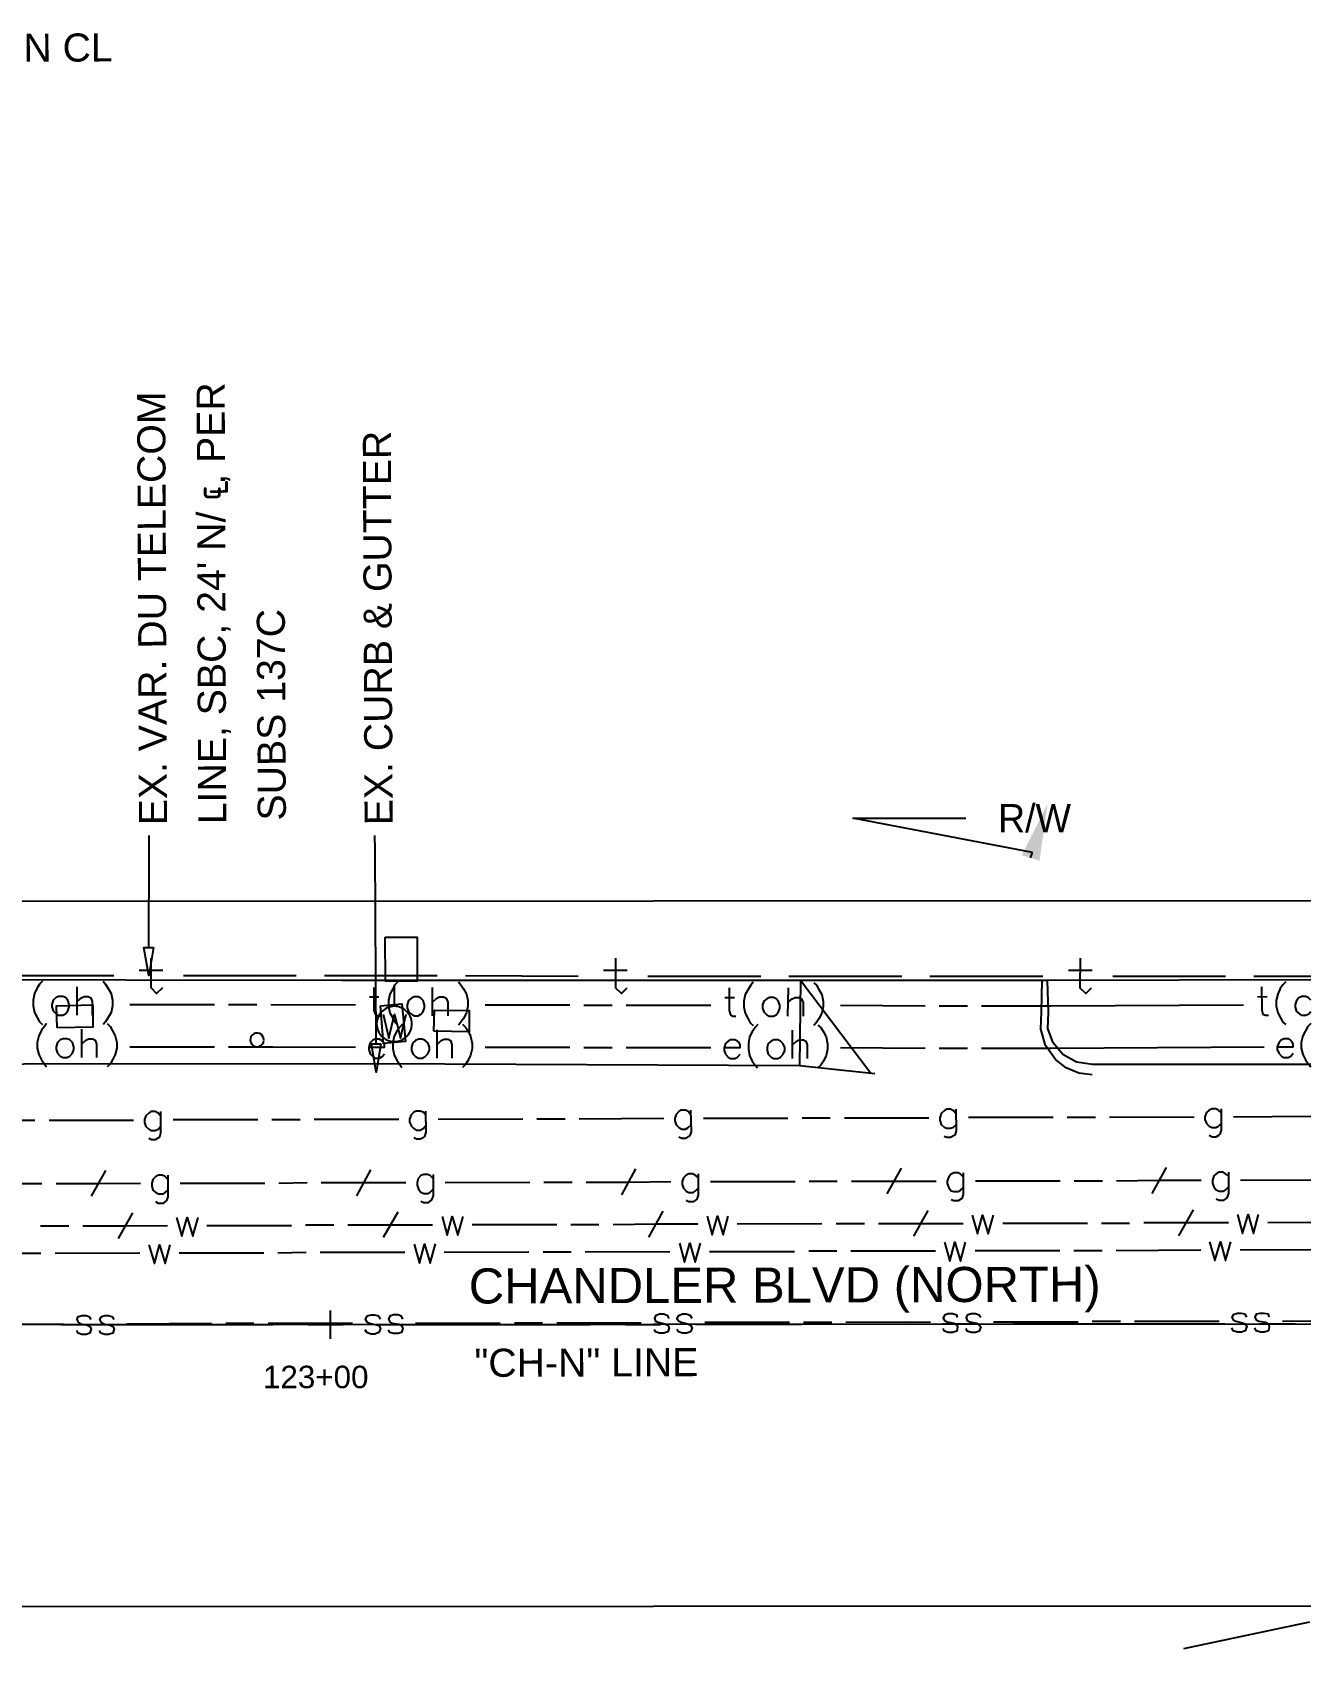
# Model space of a CAD drawing. Header units: feet. Extents: x 0 to 650, y -1 to 437.
# Drawn here: x 440.8 to 531.5, y 291.7 to 406.2 of the extents above; entities that cross this region are included whole.
import ezdxf
from ezdxf import colors
from ezdxf.entities.mleader import LeaderData, LeaderLine
from ezdxf.math import Vec2, Vec3

# ---------------------------------------------------------------- set-up
doc = ezdxf.new("R2010")
doc.units = ezdxf.units.FT
for name, color, linetype in [('AGUA', 5, 'CONTINUOUS'), ('AGUA_ABANDONADO', 8, 'CONTINUOUS'), ('ALCANTARILLADO', 3, 'CONTINUOUS'), ('ANOTACION', 8, 'CONTINUOUS'), ('DIGITALIZADO', 7, 'CONTINUOUS'), ('EJE_VIA', 7, 'CONTINUOUS'), ('ELECTRICO_AEREO', 1, 'CONTINUOUS'), ('ESTRUCTURAS', 7, 'CONTINUOUS'), ('GAS', 2, 'CONTINUOUS'), ('GAS_ABANDONADO', 8, 'CONTINUOUS'), ('METRO_RW', 140, 'CONTINUOUS'), ('TELECOM', 30, 'CONTINUOUS'), ('TELECOM_AEREO', 30, 'CONTINUOUS'), ('TOPO', 8, 'CONTINUOUS')]:
    doc.layers.add(name, color=color, linetype=linetype)
doc.styles.add('CAD_TEXT', font='Arial')

msp = doc.modelspace()

# ---------------------------------------------------------------- linework, layer by layer
at = {"layer": 'AGUA'}
for p, q in [((466.5, 337.17), (466.5, 338.73)), ((439.43, 319.7), (441.43, 319.7)), ((442.43, 319.7), (448.43, 319.73)), ((451.23, 319.73), (457.23, 319.73)), ((458.23, 319.73), (460.23, 319.77)), ((461.23, 319.77), (467.23, 319.77)), ((470.03, 319.77), (476.03, 319.8)), ((477.03, 319.8), (479.03, 319.8)), ((480.03, 319.8), (486.03, 319.83)), ((488.83, 319.83), (494.87, 319.83)), ((495.87, 319.87), (497.87, 319.87)), ((498.87, 319.87), (504.87, 319.87)), ((507.67, 319.9), (513.67, 319.9)), ((514.67, 319.9), (516.67, 319.9)), ((517.67, 319.9), (523.67, 319.93)), ((526.47, 319.93), (531.47, 319.97))]:
    msp.add_line(p, q, dxfattribs=at)
for points in [[(467.73, 335.95), (467.73, 336.08), (467.71, 336.21), (467.68, 336.33), (467.63, 336.44), (467.58, 336.55), (467.52, 336.65), (467.36, 336.84), (467.18, 336.99), (467.08, 337.05), (466.97, 337.1), (466.85, 337.14), (466.73, 337.18), (466.61, 337.19), (466.48, 337.2), (466.35, 337.19), (466.23, 337.17), (466.11, 337.14), (465.99, 337.1), (465.88, 337.05), (465.78, 336.98), (465.6, 336.83), (465.44, 336.65), (465.38, 336.54), (465.33, 336.43), (465.29, 336.32), (465.26, 336.2), (465.24, 336.07), (465.23, 335.95), (465.24, 335.82), (465.26, 335.69), (465.29, 335.57), (465.33, 335.46), (465.39, 335.35), (465.45, 335.25), (465.6, 335.06), (465.79, 334.91), (465.89, 334.85), (466, 334.8), (466.12, 334.76), (466.23, 334.72), (466.36, 334.71), (466.49, 334.7), (466.61, 334.71), (466.74, 334.73), (466.86, 334.76), (466.97, 334.8), (467.08, 334.85), (467.19, 334.92), (467.37, 335.07), (467.52, 335.25), (467.58, 335.36), (467.64, 335.47), (467.68, 335.58), (467.71, 335.7), (467.73, 335.83), (467.73, 335.95)], [(465.7, 336.63), (466.1, 334.93), (466.5, 336.63), (466.93, 334.93), (467.33, 336.63)], [(449.07, 320.3), (449.47, 318.97), (449.83, 320.3), (450.23, 318.97), (450.6, 320.3)], [(467.9, 320.33), (468.27, 319), (468.63, 320.33), (469.03, 319), (469.4, 320.37)], [(486.7, 320.4), (487.07, 319.07), (487.43, 320.4), (487.83, 319.07), (488.2, 320.4)], [(505.5, 320.47), (505.87, 319.13), (506.23, 320.47), (506.63, 319.13), (507, 320.47)], [(524.3, 320.5), (524.67, 319.17), (525.07, 320.5), (525.43, 319.17), (525.8, 320.5)]]:
    msp.add_lwpolyline(points, dxfattribs=at)
at = {"layer": 'AGUA_ABANDONADO'}
for p, q in [((447.93, 322.57), (446.9, 320.73)), ((466.73, 322.6), (465.7, 320.8)), ((485.53, 322.67), (484.5, 320.83)), ((504.33, 322.73), (503.3, 320.9)), ((523.13, 322.77), (522.1, 320.93)), ((441.4, 321.63), (443.4, 321.63)), ((444.4, 321.63), (447.4, 321.63)), ((447.4, 321.63), (450.4, 321.67)), ((453.2, 321.67), (459.2, 321.67)), ((460.2, 321.7), (462.2, 321.7)), ((463.2, 321.7), (466.2, 321.7)), ((466.2, 321.7), (469.2, 321.7)), ((472, 321.73), (478, 321.73)), ((479, 321.73), (481, 321.73)), ((482, 321.73), (485, 321.77)), ((485, 321.77), (488, 321.77)), ((490.8, 321.77), (496.8, 321.8)), ((497.83, 321.8), (499.83, 321.8)), ((500.83, 321.8), (503.83, 321.8)), ((503.83, 321.8), (506.83, 321.8)), ((509.63, 321.83), (515.63, 321.83)), ((516.63, 321.83), (518.63, 321.83)), ((519.63, 321.87), (522.63, 321.87)), ((522.63, 321.87), (525.63, 321.87)), ((528.43, 321.87), (531.47, 321.9))]:
    msp.add_line(p, q, dxfattribs=at)
for points in [[(451.03, 322.23), (451.43, 320.9), (451.8, 322.23), (452.2, 320.9), (452.57, 322.23)], [(469.87, 322.3), (470.23, 320.97), (470.6, 322.3), (471, 320.97), (471.37, 322.3)], [(488.67, 322.33), (489.03, 321), (489.4, 322.33), (489.8, 321), (490.17, 322.33)], [(507.47, 322.4), (507.83, 321.07), (508.2, 322.4), (508.6, 321.07), (508.97, 322.4)], [(526.27, 322.43), (526.63, 321.1), (527.03, 322.43), (527.4, 321.1), (527.77, 322.43)]]:
    msp.add_lwpolyline(points, dxfattribs=at)
at = {"layer": 'ALCANTARILLADO'}
for p, q in [((437.03, 314.67), (443.03, 314.7)), ((447.53, 314.7), (453.53, 314.73)), ((454.53, 314.73), (456.53, 314.73)), ((457.53, 314.73), (463.53, 314.73)), ((468, 314.73), (474, 314.77)), ((475, 314.77), (477, 314.77)), ((478, 314.77), (484, 314.77)), ((488.5, 314.8), (494.5, 314.8)), ((495.5, 314.8), (497.5, 314.8)), ((498.5, 314.8), (504.5, 314.83)), ((508.97, 314.83), (514.97, 314.83)), ((515.97, 314.87), (517.97, 314.87)), ((518.97, 314.87), (524.97, 314.87)), ((529.47, 314.87), (531.47, 314.9))]:
    msp.add_line(p, q, dxfattribs=at)
for points in [[(445, 315), (444.9, 315.17), (444.63, 315.27), (444.33, 315.27), (444.03, 315.17), (443.97, 315), (444.07, 314.8), (444.23, 314.7), (444.73, 314.6), (444.9, 314.5), (445, 314.33), (444.9, 314.03), (444.63, 313.93), (444.33, 313.93), (444.07, 314.03), (443.97, 314.23)], [(446.63, 315), (446.53, 315.17), (446.23, 315.27), (445.97, 315.27), (445.67, 315.17), (445.57, 315), (445.67, 314.8), (445.87, 314.7), (446.33, 314.6), (446.53, 314.5), (446.63, 314.33), (446.53, 314.03), (446.23, 313.93), (445.97, 313.93), (445.67, 314.03), (445.57, 314.23)], [(465.5, 315.03), (465.4, 315.23), (465.1, 315.3), (464.83, 315.3), (464.53, 315.23), (464.43, 315.03), (464.53, 314.83), (464.73, 314.73), (465.2, 314.63), (465.4, 314.57), (465.5, 314.37), (465.4, 314.07), (465.1, 313.97), (464.83, 313.97), (464.53, 314.07), (464.43, 314.27)], [(467.1, 315.03), (467, 315.23), (466.73, 315.33), (466.43, 315.33), (466.17, 315.23), (466.07, 315.03), (466.17, 314.83), (466.33, 314.73), (466.83, 314.67), (467, 314.57), (467.1, 314.37), (467, 314.07), (466.73, 314), (466.43, 314), (466.17, 314.07), (466.07, 314.27)], [(485.97, 315.07), (485.87, 315.27), (485.6, 315.37), (485.3, 315.37), (485, 315.27), (484.93, 315.07), (485, 314.87), (485.2, 314.8), (485.67, 314.7), (485.87, 314.6), (485.97, 314.4), (485.87, 314.13), (485.6, 314.03), (485.3, 314.03), (485, 314.13), (484.93, 314.3)], [(487.6, 315.07), (487.5, 315.27), (487.2, 315.37), (486.93, 315.37), (486.63, 315.27), (486.53, 315.07), (486.63, 314.9), (486.83, 314.8), (487.3, 314.7), (487.5, 314.6), (487.6, 314.4), (487.5, 314.13), (487.2, 314.03), (486.93, 314.03), (486.63, 314.13), (486.53, 314.3)], [(506.43, 315.13), (506.37, 315.3), (506.07, 315.4), (505.77, 315.4), (505.5, 315.3), (505.4, 315.1), (505.5, 314.93), (505.7, 314.83), (506.17, 314.73), (506.37, 314.63), (506.43, 314.47), (506.37, 314.17), (506.07, 314.07), (505.77, 314.07), (505.5, 314.17), (505.4, 314.37)], [(508.07, 315.13), (507.97, 315.3), (507.7, 315.4), (507.4, 315.4), (507.1, 315.3), (507.03, 315.13), (507.1, 314.93), (507.3, 314.83), (507.77, 314.73), (507.97, 314.63), (508.07, 314.47), (507.97, 314.17), (507.7, 314.07), (507.4, 314.07), (507.1, 314.17), (507.03, 314.37)], [(526.93, 315.17), (526.83, 315.37), (526.53, 315.43), (526.27, 315.43), (525.97, 315.33), (525.87, 315.17), (525.97, 314.97), (526.17, 314.87), (526.63, 314.77), (526.83, 314.7), (526.93, 314.5), (526.83, 314.2), (526.57, 314.1), (526.27, 314.1), (525.97, 314.2), (525.87, 314.4)], [(528.53, 315.17), (528.47, 315.37), (528.17, 315.43), (527.87, 315.43), (527.6, 315.37), (527.5, 315.17), (527.6, 314.97), (527.8, 314.87), (528.27, 314.8), (528.47, 314.7), (528.53, 314.5), (528.47, 314.2), (528.17, 314.1), (527.9, 314.1), (527.6, 314.2), (527.5, 314.4)]]:
    msp.add_lwpolyline(points, dxfattribs=at)
at = {"layer": 'DIGITALIZADO'}
for points in [[(449.07, 341.37), (449.1, 348.3), (449.1, 349.3)], [(465.2, 334.53), (465.13, 348.3), (465.1, 349.3)], [(449.4, 341.37), (449.07, 339.37), (448.73, 341.37), (449.4, 341.37)], [(465.53, 334.53), (465.2, 332.53), (464.87, 334.53), (465.53, 334.53)]]:
    msp.add_lwpolyline(points, dxfattribs=at)
at = {"layer": 'EJE_VIA'}
for p, q in [((455.63, 334.33), (457.87, 334.33)), ((461.93, 315.63), (461.93, 313.63)), ((531.47, 314.67), (332.8, 314.57)), ((457.87, 314.63), (442.83, 314.63)), ((462.87, 314.63), (460.37, 314.63)), ((480.37, 314.63), (465.37, 314.63)), ((485.37, 314.63), (482.87, 314.63)), ((502.87, 314.67), (487.87, 314.63)), ((507.87, 314.67), (505.37, 314.67)), ((525.37, 314.67), (510.37, 314.67)), ((530.37, 314.67), (527.87, 314.67))]:
    msp.add_line(p, q, dxfattribs=at)
for points in [[(500.27, 332.43), (495.3, 339.03), (495.23, 332.97)], [(457.23, 334.82), (457.21, 334.96), (457.15, 335.09), (457.06, 335.19), (456.94, 335.26), (456.8, 335.3), (456.65, 335.29), (456.52, 335.24), (456.41, 335.16), (456.32, 335.05), (456.28, 334.91), (456.27, 334.77), (456.31, 334.63), (456.38, 334.51), (456.48, 334.42), (456.61, 334.35), (456.75, 334.33), (456.9, 334.36), (457.02, 334.42), (457.12, 334.51), (457.2, 334.63), (457.23, 334.77)]]:
    msp.add_lwpolyline(points, dxfattribs=at)
at = {"layer": 'ELECTRICO_AEREO'}
for p, q in [((444.33, 333.57), (444.33, 335.57)), ((469.53, 333.53), (469.53, 335.53)), ((494.73, 333.5), (494.73, 335.5)), ((447.73, 334.33), (453.73, 334.33)), ((454.73, 334.33), (456.73, 334.33)), ((457.73, 334.33), (463.73, 334.3)), ((472.93, 334.3), (478.93, 334.3)), ((479.93, 334.27), (481.93, 334.27)), ((482.93, 334.27), (488.93, 334.27)), ((498.13, 334.27), (504.13, 334.23)), ((505.13, 334.23), (507.13, 334.23))]:
    msp.add_line(p, q, dxfattribs=at)
for points in [[(441.83, 335.97), (441.67, 335.77), (441.47, 335.5), (441.27, 335.1), (441.17, 334.63), (441.17, 334.23), (441.27, 333.77), (441.47, 333.4), (441.67, 333.1), (441.83, 332.9)], [(446.13, 335.97), (446.33, 335.77), (446.5, 335.47), (446.7, 335.1), (446.8, 334.63), (446.8, 334.23), (446.7, 333.77), (446.5, 333.4), (446.33, 333.1), (446.13, 332.9)], [(467.07, 335.93), (466.87, 335.73), (466.67, 335.43), (466.47, 335.07), (466.37, 334.6), (466.37, 334.2), (466.47, 333.73), (466.67, 333.37), (466.87, 333.07), (467.03, 332.87)], [(471.33, 335.93), (471.53, 335.73), (471.73, 335.43), (471.9, 335.07), (472, 334.57), (472, 334.2), (471.9, 333.73), (471.7, 333.33), (471.53, 333.07), (471.33, 332.87)], [(492.27, 335.9), (492.07, 335.7), (491.87, 335.4), (491.67, 335.03), (491.6, 334.57), (491.6, 334.17), (491.67, 333.7), (491.87, 333.3), (492.07, 333.03), (492.23, 332.83)], [(496.53, 335.87), (496.73, 335.7), (496.93, 335.4), (497.1, 335.03), (497.2, 334.53), (497.2, 334.17), (497.1, 333.7), (496.93, 333.3), (496.73, 333.03), (496.53, 332.83)], [(531.47, 335.97), (531.27, 335.77), (531.1, 335.47), (530.9, 335.1), (530.8, 334.63), (530.8, 334.23), (530.9, 333.77), (531.1, 333.4), (531.3, 333.1), (531.47, 332.9)], [(443, 334.9), (442.8, 334.83), (442.6, 334.63), (442.5, 334.33), (442.5, 334.17), (442.6, 333.87), (442.8, 333.67), (443, 333.57), (443.27, 333.57), (443.47, 333.67), (443.67, 333.87), (443.77, 334.13), (443.77, 334.33), (443.67, 334.63), (443.47, 334.83), (443.27, 334.9), (443, 334.9)], [(444.33, 334.53), (444.6, 334.8), (444.8, 334.9), (445.1, 334.9), (445.27, 334.8), (445.37, 334.53), (445.37, 333.57)], [(464.67, 334.3), (465.8, 334.3), (465.8, 334.5), (465.7, 334.7), (465.43, 334.87), (465.13, 334.87), (464.97, 334.8), (464.77, 334.6), (464.67, 334.3), (464.67, 334.13), (464.77, 333.83), (464.97, 333.63), (465.13, 333.53), (465.43, 333.53), (465.63, 333.63), (465.8, 333.83)], [(468.2, 334.87), (468, 334.77), (467.8, 334.6), (467.7, 334.3), (467.7, 334.1), (467.8, 333.83), (468, 333.63), (468.2, 333.53), (468.47, 333.53), (468.67, 333.63), (468.87, 333.83), (468.97, 334.1), (468.97, 334.3), (468.87, 334.6), (468.67, 334.77), (468.47, 334.87), (468.2, 334.87)], [(469.53, 334.5), (469.8, 334.77), (470, 334.87), (470.3, 334.87), (470.47, 334.77), (470.57, 334.5), (470.57, 333.53)], [(489.87, 334.27), (491, 334.27), (491, 334.47), (490.93, 334.63), (490.83, 334.73), (490.63, 334.83), (490.33, 334.83), (490.17, 334.73), (489.97, 334.57), (489.87, 334.27), (489.87, 334.07), (489.97, 333.8), (490.17, 333.6), (490.33, 333.5), (490.63, 333.5), (490.83, 333.6), (491, 333.8)], [(493.4, 334.83), (493.2, 334.73), (493, 334.57), (492.93, 334.27), (492.93, 334.07), (493, 333.8), (493.2, 333.6), (493.4, 333.5), (493.67, 333.5), (493.87, 333.6), (494.07, 333.8), (494.17, 334.07), (494.17, 334.27), (494.07, 334.53), (493.87, 334.73), (493.67, 334.83), (493.4, 334.83)], [(494.73, 334.47), (495, 334.73), (495.2, 334.83), (495.5, 334.83), (495.67, 334.73), (495.77, 334.47), (495.77, 333.5)], [(529.1, 334.33), (530.23, 334.33), (530.23, 334.53), (530.13, 334.7), (530.03, 334.8), (529.87, 334.9), (529.57, 334.9), (529.37, 334.8), (529.2, 334.6), (529.1, 334.33), (529.1, 334.13), (529.2, 333.87), (529.4, 333.67), (529.57, 333.57), (529.87, 333.57), (530.07, 333.67), (530.23, 333.87)], [(508.13, 334.23), (513.03, 334.23), (528.17, 334.33)]]:
    msp.add_lwpolyline(points, dxfattribs=at)
at = {"layer": 'ESTRUCTURAS'}
for points in [[(465.83, 342.1), (468.1, 342.1), (468.1, 338.97), (465.87, 338.97), (465.83, 342.1)], [(442.57, 335.67), (442.53, 337.23), (445.1, 337.3), (445.1, 335.73), (442.57, 335.67)], [(465.5, 337.23), (467.03, 337.37), (467.27, 334.7), (465.73, 334.57), (465.5, 337.23)], [(469.3, 335.43), (469.33, 336.93), (471.8, 336.9), (471.8, 335.4), (469.3, 335.43)]]:
    msp.add_lwpolyline(points, dxfattribs=at)
at = {"layer": 'GAS'}
for p, q in [((439, 329.13), (441, 329.13)), ((442, 329.13), (448, 329.13)), ((450.8, 329.17), (456.8, 329.17)), ((457.8, 329.17), (459.8, 329.17)), ((460.8, 329.2), (466.8, 329.2)), ((469.6, 329.2), (475.6, 329.23)), ((476.6, 329.23), (478.6, 329.23)), ((479.6, 329.23), (485.6, 329.27)), ((488.4, 329.27), (494.4, 329.27)), ((495.4, 329.3), (497.4, 329.3)), ((498.4, 329.3), (504.4, 329.3)), ((507.2, 329.33), (513.2, 329.33)), ((514.2, 329.33), (516.2, 329.33)), ((517.2, 329.33), (523.2, 329.37)), ((526, 329.37), (531.47, 329.4)), ((526.5, 324.87), (531.47, 324.9))]:
    msp.add_line(p, q, dxfattribs=at)
for points in [[(449.9, 329.43), (449.73, 329.63), (449.53, 329.73), (449.23, 329.73), (449.07, 329.63), (448.87, 329.43), (448.77, 329.17), (448.77, 328.97), (448.87, 328.67), (449.07, 328.5), (449.23, 328.4), (449.53, 328.4), (449.73, 328.5), (449.9, 328.67)], [(449.9, 329.73), (449.9, 328.2), (449.83, 327.93), (449.53, 327.73), (449.27, 327.73), (449.07, 327.83)], [(468.7, 329.5), (468.53, 329.7), (468.33, 329.77), (468.03, 329.77), (467.87, 329.7), (467.67, 329.5), (467.57, 329.2), (467.57, 329), (467.67, 328.73), (467.87, 328.53), (468.03, 328.43), (468.33, 328.43), (468.53, 328.53), (468.7, 328.73)], [(468.7, 329.77), (468.73, 328.27), (468.63, 327.97), (468.53, 327.87), (468.33, 327.77), (468.07, 327.77), (467.87, 327.87)], [(487.5, 329.53), (487.33, 329.73), (487.13, 329.83), (486.83, 329.83), (486.67, 329.73), (486.47, 329.53), (486.37, 329.27), (486.37, 329.07), (486.47, 328.8), (486.67, 328.6), (486.87, 328.5), (487.13, 328.5), (487.33, 328.6), (487.53, 328.8)], [(506.3, 329.6), (506.13, 329.8), (505.93, 329.9), (505.63, 329.9), (505.47, 329.8), (505.27, 329.6), (505.17, 329.3), (505.17, 329.13), (505.27, 328.83), (505.47, 328.63), (505.67, 328.57), (505.93, 328.57), (506.13, 328.63), (506.33, 328.83)], [(525.13, 329.67), (524.93, 329.83), (524.73, 329.93), (524.47, 329.93), (524.27, 329.83), (524.07, 329.67), (523.97, 329.37), (523.97, 329.17), (524.07, 328.9), (524.27, 328.7), (524.47, 328.6), (524.73, 328.6), (524.93, 328.7), (525.13, 328.9)], [(525.63, 325.17), (525.43, 325.33), (525.27, 325.43), (524.97, 325.43), (524.77, 325.33), (524.6, 325.17), (524.5, 324.87), (524.5, 324.67), (524.6, 324.4), (524.77, 324.2), (524.97, 324.1), (525.27, 324.1), (525.43, 324.2), (525.63, 324.4)], [(525.63, 325.43), (525.63, 323.93), (525.53, 323.63), (525.27, 323.43), (524.97, 323.43), (524.77, 323.53)]]:
    msp.add_lwpolyline(points, dxfattribs=at)
at = {"layer": 'GAS_ABANDONADO'}
for p, q in [((446, 325.57), (445, 323.73)), ((464.8, 325.6), (463.8, 323.77)), ((483.6, 325.67), (482.6, 323.83)), ((502.43, 325.73), (501.4, 323.9)), ((521.23, 325.77), (520.2, 323.93)), ((439.5, 324.63), (441.5, 324.63)), ((442.5, 324.63), (445.5, 324.63)), ((445.5, 324.63), (448.5, 324.67)), ((451.3, 324.67), (457.3, 324.67)), ((458.3, 324.67), (460.3, 324.7)), ((461.3, 324.7), (464.3, 324.7)), ((464.3, 324.7), (467.3, 324.7)), ((470.1, 324.7), (476.1, 324.73)), ((477.1, 324.73), (479.1, 324.73)), ((480.1, 324.73), (483.1, 324.73)), ((483.1, 324.73), (486.1, 324.77)), ((488.9, 324.77), (494.9, 324.77)), ((495.9, 324.8), (497.9, 324.8)), ((498.9, 324.8), (501.9, 324.8)), ((501.9, 324.8), (504.9, 324.8)), ((507.7, 324.83), (513.7, 324.83)), ((514.7, 324.83), (516.7, 324.83)), ((517.7, 324.83), (520.7, 324.87)), ((520.7, 324.87), (523.7, 324.87))]:
    msp.add_line(p, q, dxfattribs=at)
for points in [[(487.5, 329.83), (487.53, 328.3), (487.43, 328.03), (487.13, 327.83), (486.87, 327.83), (486.67, 327.93)], [(506.3, 329.9), (506.33, 328.37), (506.23, 328.07), (505.93, 327.9), (505.67, 327.9), (505.47, 327.97)], [(525.13, 329.93), (525.13, 328.43), (525.03, 328.13), (524.93, 328.03), (524.73, 327.93), (524.47, 327.93), (524.27, 328.03)], [(506.83, 325.1), (506.63, 325.3), (506.47, 325.4), (506.17, 325.4), (505.97, 325.3), (505.8, 325.1), (505.7, 324.8), (505.7, 324.63), (505.8, 324.33), (505.97, 324.13), (506.17, 324.07), (506.47, 324.07), (506.63, 324.17), (506.83, 324.33)], [(506.83, 325.4), (506.83, 323.87), (506.73, 323.57), (506.47, 323.4), (506.17, 323.4), (505.97, 323.47)], [(450.43, 324.93), (450.23, 325.13), (450.03, 325.23), (449.77, 325.23), (449.57, 325.13), (449.37, 324.93), (449.3, 324.67), (449.3, 324.47), (449.37, 324.17), (449.57, 324), (449.77, 323.9), (450.07, 323.9), (450.23, 324), (450.43, 324.17)], [(450.43, 325.23), (450.43, 323.7), (450.33, 323.43), (450.07, 323.23), (449.77, 323.23), (449.57, 323.33)], [(469.23, 325), (469.03, 325.2), (468.83, 325.27), (468.57, 325.27), (468.37, 325.2), (468.17, 325), (468.1, 324.7), (468.1, 324.53), (468.2, 324.23), (468.37, 324.03), (468.57, 323.93), (468.87, 323.93), (469.03, 324.03), (469.23, 324.23)], [(469.23, 325.27), (469.23, 323.77), (469.13, 323.47), (468.87, 323.27), (468.57, 323.27), (468.37, 323.37)], [(488.03, 325.07), (487.83, 325.23), (487.63, 325.33), (487.37, 325.33), (487.17, 325.23), (487, 325.03), (486.9, 324.77), (486.9, 324.57), (487, 324.3), (487.17, 324.1), (487.37, 324), (487.67, 324), (487.83, 324.1), (488.03, 324.3)], [(488.03, 325.33), (488.03, 323.8), (487.93, 323.53), (487.83, 323.43), (487.67, 323.33), (487.37, 323.33), (487.17, 323.43)]]:
    msp.add_lwpolyline(points, dxfattribs=at)
at = {"layer": 'METRO_RW'}
for p, q in [((531.47, 344.67), (382.83, 344.6)), ((457.87, 314.63), (442.83, 314.63)), ((462.87, 314.63), (460.37, 314.63)), ((480.37, 314.63), (465.37, 314.63)), ((485.37, 314.63), (482.87, 314.63)), ((502.87, 314.67), (487.87, 314.63)), ((507.87, 314.67), (505.37, 314.67)), ((525.37, 314.67), (510.37, 314.67)), ((530.37, 314.67), (527.87, 314.67)), ((531.47, 294.67), (332.8, 294.57))]:
    msp.add_line(p, q, dxfattribs=at)
at = {"layer": 'TELECOM'}
for p, q in [((438.6, 339.37), (446.6, 339.37)), ((448.4, 339.77), (450.07, 339.77)), ((451.53, 339.37), (459.53, 339.37)), ((461.53, 339.37), (469.53, 339.37)), ((471.53, 339.37), (479.53, 339.33)), ((481.33, 339.77), (483, 339.77)), ((484.47, 339.33), (492.47, 339.33)), ((494.47, 339.33), (502.47, 339.33)), ((504.47, 339.33), (512.47, 339.33)), ((514.3, 339.77), (515.97, 339.77)), ((517.43, 339.33), (525.43, 339.33)), ((527.43, 339.33), (531.47, 339.33))]:
    msp.add_line(p, q, dxfattribs=at)
for points in [[(449.23, 340.6), (449.23, 338.53), (449.63, 338.1), (450.07, 338.53)], [(482.17, 340.6), (482.17, 338.5), (482.6, 338.1), (483, 338.5)], [(515.13, 340.6), (515.1, 338.5), (515.53, 338.1), (515.93, 338.5)]]:
    msp.add_lwpolyline(points, dxfattribs=at)
at = {"layer": 'TELECOM_AEREO'}
for p, q in [((444, 336.57), (444, 338.57)), ((469.2, 336.53), (469.2, 338.53)), ((494.4, 336.5), (494.43, 338.5)), ((447.73, 337.33), (453.73, 337.33)), ((454.73, 337.33), (456.73, 337.33)), ((457.73, 337.33), (463.73, 337.3)), ((464.73, 337.87), (465.4, 337.87)), ((472.93, 337.3), (478.93, 337.3)), ((479.93, 337.27), (481.93, 337.27)), ((482.93, 337.27), (488.93, 337.27)), ((489.93, 337.83), (490.6, 337.83)), ((498.13, 337.27), (504.13, 337.23)), ((505.13, 337.23), (507.13, 337.23)), ((527.7, 337.87), (528.37, 337.9))]:
    msp.add_line(p, q, dxfattribs=at)
for points in [[(441.53, 338.97), (441.33, 338.77), (441.17, 338.5), (440.97, 338.1), (440.87, 337.63), (440.87, 337.23), (440.97, 336.77), (441.17, 336.4), (441.33, 336.1), (441.53, 335.9)], [(445.83, 338.97), (446, 338.77), (446.2, 338.47), (446.4, 338.1), (446.5, 337.63), (446.5, 337.23), (446.4, 336.77), (446.2, 336.4), (446, 336.1), (445.83, 335.9)], [(465.03, 338.53), (465.03, 336.93), (465.13, 336.63), (465.3, 336.53), (465.5, 336.53)], [(466.73, 338.93), (466.53, 338.73), (466.37, 338.43), (466.17, 338.07), (466.07, 337.6), (466.07, 337.2), (466.17, 336.73), (466.37, 336.37), (466.53, 336.07), (466.73, 335.87)], [(471.03, 338.93), (471.2, 338.73), (471.4, 338.43), (471.6, 338.07), (471.7, 337.6), (471.7, 337.2), (471.6, 336.73), (471.4, 336.33), (471.2, 336.07), (471.03, 335.87)], [(490.23, 338.5), (490.23, 336.9), (490.33, 336.6), (490.5, 336.5), (490.7, 336.5)], [(491.93, 338.9), (491.77, 338.7), (491.57, 338.4), (491.37, 338.03), (491.27, 337.57), (491.27, 337.17), (491.37, 336.7), (491.57, 336.3), (491.73, 336.03), (491.93, 335.83)], [(496.23, 338.87), (496.43, 338.7), (496.6, 338.4), (496.8, 338.03), (496.9, 337.53), (496.9, 337.17), (496.8, 336.7), (496.6, 336.3), (496.4, 336.03), (496.23, 335.83)], [(527.97, 338.57), (528, 336.93), (528.07, 336.63), (528.27, 336.57), (528.47, 336.57)], [(529.7, 338.93), (529.5, 338.73), (529.3, 338.47), (529.13, 338.07), (529.03, 337.6), (529.03, 337.23), (529.13, 336.73), (529.33, 336.37), (529.5, 336.07), (529.7, 335.9)], [(442.67, 337.9), (442.5, 337.83), (442.3, 337.63), (442.2, 337.33), (442.2, 337.17), (442.3, 336.87), (442.5, 336.67), (442.67, 336.57), (442.97, 336.57), (443.17, 336.67), (443.33, 336.87), (443.43, 337.17), (443.43, 337.33), (443.33, 337.63), (443.17, 337.83), (442.97, 337.9), (442.67, 337.9)], [(444, 337.53), (444.3, 337.8), (444.5, 337.9), (444.77, 337.9), (444.97, 337.8), (445.07, 337.53), (445.07, 336.57)], [(467.87, 337.87), (467.7, 337.77), (467.5, 337.6), (467.4, 337.3), (467.4, 337.1), (467.5, 336.83), (467.7, 336.63), (467.87, 336.53), (468.17, 336.53), (468.37, 336.63), (468.53, 336.83), (468.63, 337.1), (468.63, 337.3), (468.53, 337.6), (468.37, 337.77), (468.17, 337.87), (467.87, 337.87)], [(469.2, 337.5), (469.5, 337.77), (469.7, 337.87), (469.97, 337.87), (470.17, 337.77), (470.27, 337.5), (470.27, 336.53)], [(493.1, 337.83), (492.9, 337.73), (492.7, 337.57), (492.6, 337.27), (492.6, 337.07), (492.7, 336.8), (492.9, 336.6), (493.07, 336.5), (493.37, 336.5), (493.57, 336.6), (493.73, 336.8), (493.83, 337.07), (493.83, 337.27), (493.73, 337.53), (493.57, 337.73), (493.37, 337.83), (493.1, 337.83)], [(494.4, 337.47), (494.7, 337.73), (494.9, 337.83), (495.17, 337.83), (495.37, 337.73), (495.47, 337.47), (495.47, 336.5)], [(508.13, 337.23), (513.03, 337.23), (526.7, 337.3)], [(530.83, 337.9), (530.63, 337.8), (530.47, 337.6), (530.37, 337.33), (530.37, 337.13), (530.47, 336.83), (530.67, 336.67), (530.83, 336.57), (531.13, 336.57), (531.33, 336.67), (531.47, 336.83)], [(531.47, 337.63), (531.3, 337.8), (531.13, 337.9), (530.83, 337.9)]]:
    msp.add_lwpolyline(points, dxfattribs=at)
at = {"layer": 'TOPO'}
for points in [[(531.47, 339.07), (512.8, 339.03), (512.43, 339.03), (495.3, 339.03), (462.77, 339.03), (416.7, 339.1)], [(515.97, 332.33), (515.03, 332.47), (514.13, 332.83), (513.37, 333.43), (512.67, 334.43), (512.33, 335.57), (512.37, 336.8), (512.43, 339.03)], [(531.47, 333.07), (516, 333.07), (514.87, 333.23), (513.9, 333.77), (513.2, 334.6), (512.83, 335.63), (512.87, 336.73), (512.8, 339.03)], [(500.57, 332.4), (495.23, 332.97), (465.03, 333.13), (415.43, 333.07)], [(522.47, 291.67), (526.93, 292.63), (531.4, 293.57)]]:
    msp.add_lwpolyline(points, dxfattribs=at)

# ---------------------------------------------------------------- texts
at = {"layer": 'ANOTACION', "style": 'CAD_TEXT'}
for s, height, rotation, p in [('EX. 8" VCP, SANITARY SEWER, COLA-SS, (D-7659) , ON CL', 1.9909, 0.1759, (368.73, 403.93)), ('EX. VAR. DU TELECOM', 1.9909, 90.2469, (450.37, 350.03)), ("LINE, SBC, 24' N/ ℄, PER", 1.9909, 90.2034, (454.57, 350.1)), ('EX. CURB & GUTTER', 1.9909, 90.2693, (466.37, 350.03)), ('SUBS 137C', 1.991, 90.3019, (458.8, 350.37)), ('CHANDLER BLVD (NORTH)', 2.4886, 0.1702, (471.77, 316.13)), ('"CH-N" LINE', 1.9909, 0.1925, (472.17, 310.93))]:
    msp.add_text(s, height=height, rotation=rotation, dxfattribs=at).set_placement(p)
msp.add_text('123+00', height=1.593, dxfattribs=at).set_placement((457.17, 310.13))

# ---------------------------------------------------------------- leaders
at = {"layer": 'ANOTACION'}
ml = msp.add_multileader_mtext('Standard', dxfattribs=at)
ml.set_content('R/W')
ml.set_leader_properties(linetype='ByLayer')
ml.build(insert=Vec2(0, 0))
ctx = ml.context
ctx.base_point, ctx.char_height = Vec3(507.01, 350.54), 1.991
notes = []
notes.append((ctx, [(0, (1, 1, 0), (499.01, 350.54), (1, 0), 8, [(0, [(512.8, 351.53), (511.73, 348.1)], 0, [])])]))
ctx.mtext.insert, ctx.mtext.alignment = Vec3(514.47, 351.53), 3
for ctx, leaders in notes:
    for number, flags, end, landing, length, lines in leaders:
        leader = LeaderData()
        leader.index, (leader.has_last_leader_line, leader.has_dogleg_vector, leader.attachment_direction) = number, flags
        leader.last_leader_point, leader.dogleg_vector, leader.dogleg_length = Vec3(end), Vec3(landing), length
        for number, points, colour, breaks in lines:
            line = LeaderLine()
            line.index, line.vertices, line.color, line.breaks = number, Vec3.list(points), colors.encode_raw_color(colour), breaks
            leader.lines.append(line)
        ctx.leaders.append(leader)

doc.saveas('drawing.dxf')
